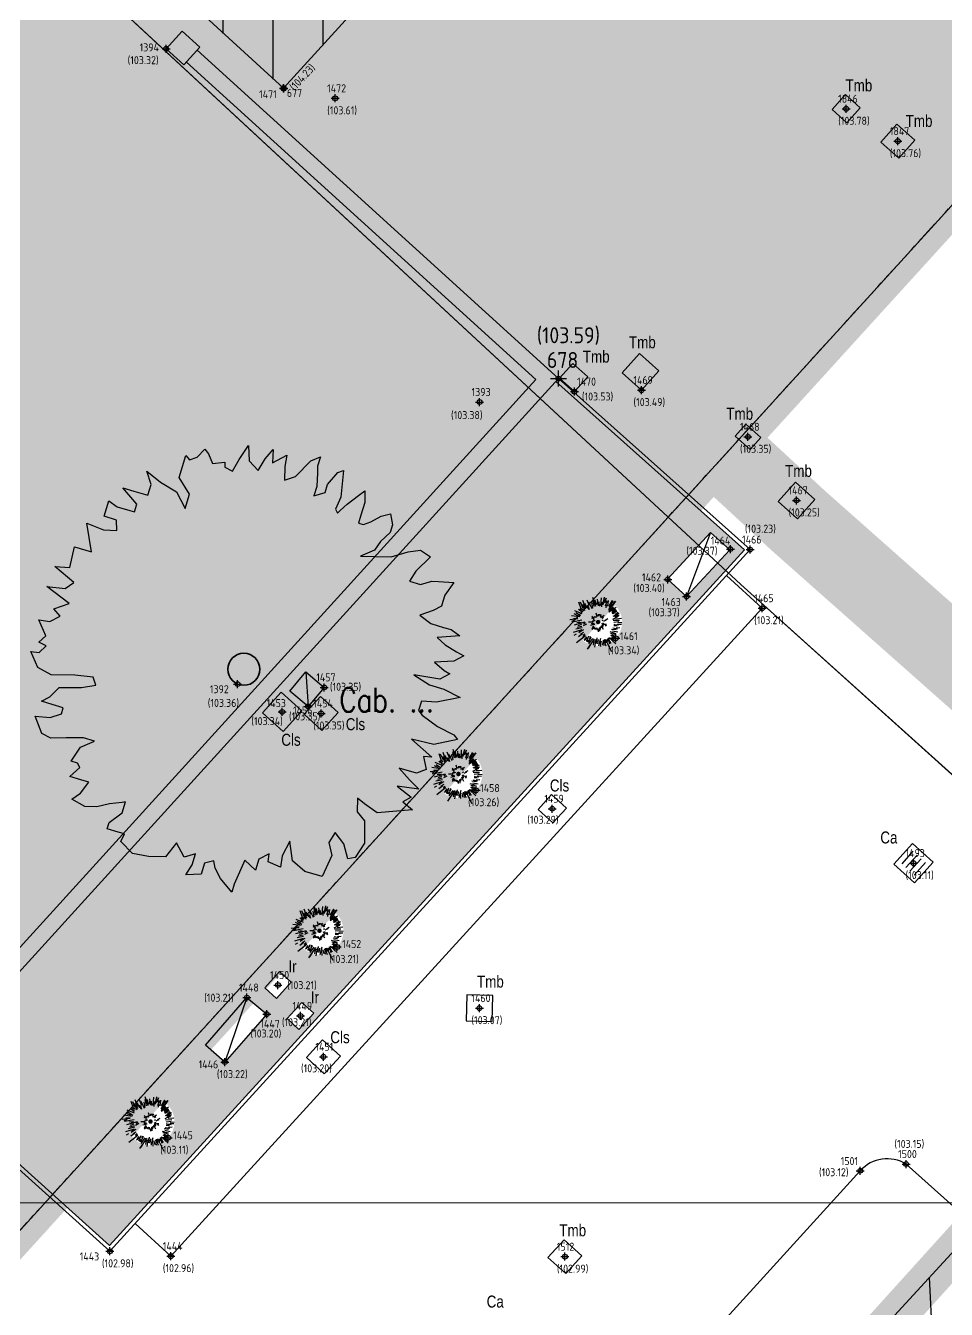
# Model space of a CAD drawing. Extents: x 9555 to 11275, y -8412 to -6382.
# Drawn here: x 10303.81 to 10326.83, y -7986.96 to -7954.87 of the extents above; entities that cross this region are included whole.
import ezdxf
from ezdxf.enums import TextEntityAlignment as Align

# ---------------------------------------------------------------- set-up
doc = ezdxf.new("R2010")
doc.units = 0
doc.header["$MEASUREMENT"] = 0
doc.header["$XCLIPFRAME"] = 2
doc.header["$PDMODE"] = 33
doc.header["$PDSIZE"] = 0.12
for name, pattern in [('DASHEDX2', [1.5, 1, -0.5]), ('PHANTOM2', [1.25, 0.625, -0.125, 0.125, -0.125, 0.125, -0.125]), ('TRATTEGGIATA', [0.75, 0.5, -0.25])]:
    doc.linetypes.add(name, pattern=pattern)
doc.layers.get('0').update_dxf_attribs({"color": 53, "lineweight": 50})
for name, color, linetype in [('01_PROG', 7, 'Continuous'), ('02_CAT', 7, 'Continuous'), ('Conf Lotti-Retino', 253, 'Continuous'), ('Conf Lotti_xLIMITE Comparto', 30, 'DASHEDX2'), ('Fgl-Cat_Txt-DivisioneAllegati', 161, 'DASHEDX2'), ('GEI-Nome_P', 6, 'Continuous'), ('GEI-Punti', 7, 'Continuous'), ('Gei-Punti_3D', 3, 'Continuous'), ('GEI-Quote_P', 3, 'Continuous'), ('GEI-Simboli', 6, 'Continuous'), ('Immagine', 181, 'Continuous'), ('Ril-Aiuola_Retino', 85, 'Continuous'), ('Ril-Albero', 104, 'Continuous'), ('Ril-Cabina', 6, 'Continuous'), ('Ril-Cabina_Idrante', 1, 'Continuous'), ('Ril-Fabbr_Retino', 8, 'Continuous'), ('Ril-Muro', 6, 'Continuous'), ('Ril-Strada', 4, 'Continuous'), ('Ril-Strada_Marciapiede', 4, 'Continuous'), ('Ril-Tomb_CADITOIA-Chiusino', 5, 'Continuous'), ('Ril-Tomb_CEMENTO-Cls', 5, 'Continuous'), ('Ril-Tomb_Irrigazione', 5, 'Continuous'), ('Ril-Tombino', 5, 'Continuous')]:
    doc.layers.add(name, color=color, linetype=linetype)
for name, color, linetype, lineweight in [('Conf Lotti', 2, 'PHANTOM2', 30), ('Fgl.957D_Estratto', 162, 'Continuous', 30), ('Fgl.957E_Estratto', 5, 'Continuous', 30), ('Fr01 Fgl. 957D', 140, 'Continuous', 30), ('Fr02 Fgl. 957E', 150, 'Continuous', 30), ('Ril-Albero_Tronco', 3, 'Continuous', 35), ('Ril-Fabbr', 9, 'Continuous', 30), ('x Area Rilievo', 1, 'Continuous', 15)]:
    doc.layers.add(name, color=color, linetype=linetype, lineweight=lineweight)
doc.layers.add('Gei-Nome_p(OFF)', color=251, linetype='Continuous', plot=False)
doc.styles.add('HELVLA', font='helvl', dxfattribs={"width": 0.8})
doc.styles.add('SimpA', font='simplex.shx', dxfattribs={"width": 0.8})
doc.styles.get("Standard").update_dxf_attribs({"font": 'isocp.shx'})
picture_1 = doc.add_image_def('image1.png', size_in_pixel=(3510, 4950))
picture_2 = doc.add_image_def('image2.png', size_in_pixel=(4950, 3510))
picture_3 = doc.add_image_def('image3.png', size_in_pixel=(3510, 4950))

# ---------------------------------------------------------------- blocks, each defined once
blk = doc.blocks.new('TCa-a')
at = {"layer": 'Ril-Tomb_CADITOIA-Chiusino'}
for p, q in [((-0.15, 0.15), (0.15, 0.15)), ((-0.15, 0.05), (0.15, 0.05)), ((-0.15, -0.05), (0.15, -0.05)), ((-0.15, -0.15), (0.15, -0.15))]:
    blk.add_line(p, q, dxfattribs=at)
blk.add_lwpolyline([(-0.25, -0.25), (0.25, -0.25), (0.25, 0.25), (-0.25, 0.25)], close=True, dxfattribs=at)
blk = doc.blocks.new('ALB_02Generico')
at = {"layer": 'Ril-Albero'}
blk.add_lwpolyline([(-0.0883, 1.5274), (-0.0349, 1.6175), (0.0367, 1.7274), (0.0406, 1.6074), (0.1111, 1.5343), (0.1641, 1.6232), (0.2264, 1.6967), (0.2214, 1.5932), (0.3317, 1.6522), (0.3174, 1.5643), (0.3136, 1.4592), (0.4002, 1.4862), (0.516, 1.6092), (0.5914, 1.6396), (0.5694, 1.5666), (0.5679, 1.5152), (0.5625, 1.4106), (0.5404, 1.3376), (0.6271, 1.3646), (0.6453, 1.4248), (0.7262, 1.5192), (0.7703, 1.5325), (0.7487, 1.3279), (0.7069, 1.2356), (0.7235, 1.204), (0.7437, 1.2245), (0.7986, 1.2736), (0.885, 1.3398), (0.9348, 1.3779), (0.9333, 1.2861), (0.9039, 1.1887), (0.8857, 1.1285), (0.9225, 1.1174), (0.9814, 1.1388), (1.0603, 1.1807), (1.1323, 1.1994), (1.1471, 1.1153), (1.1289, 1.0551), (1.0538, 0.9855), (1.0077, 0.9197), (0.9009, 0.8723), (1.137, 0.8681), (1.2675, 0.9071), (1.3635, 0.9185), (1.4409, 0.8686), (1.3287, 0.7571), (1.2792, 0.6798), (1.364, 0.6542), (1.4506, 0.6811), (1.5021, 0.6782), (1.6199, 0.6692), (1.5502, 0.5714), (1.5355, 0.5228), (1.5247, 0.4868), (1.462, 0.4527), (1.359, 0.418), (1.4441, 0.3531), (1.5417, 0.3237), (1.6009, 0.3058), (1.6672, 0.2592), (1.4918, 0.2452), (1.553, 0.1875), (1.6416, 0.1342), (1.6989, 0.1043), (1.6199, 0.0624), (1.4725, 0.0538), (1.5461, -0.0089), (1.5906, -0.0349), (1.5132, -0.0773), (1.3123, -0.0432), (1.4342, -0.1192), (1.543, -0.1521), (1.6684, -0.2165), (1.4861, -0.2537), (1.37, -0.2452), (1.348, -0.3182), (1.3758, -0.3532), (1.4955, -0.4424), (1.6209, -0.5068), (1.6491, -0.5406), (1.4665, -0.579), (1.2934, -0.5394), (1.4503, -0.679), (1.3856, -0.6734), (1.4081, -0.7725), (1.3329, -0.8017), (1.2002, -0.7616), (1.2792, -0.8524), (1.3497, -0.9255), (1.1839, -0.9021), (1.2908, -0.9874), (1.2282, -1.0216), (1.3021, -1.0831), (1.0296, -1.107), (0.932, -1.0371), (0.8785, -0.9944), (0.8747, -1.0995), (0.932, -1.1699), (0.9325, -1.3419), (0.8593, -1.4513), (0.804, -1.4612), (0.7726, -1.3455), (0.706, -1.2597), (0.6564, -1.337), (0.6805, -1.4365), (0.6035, -1.5991), (0.4707, -1.559), (0.3766, -1.4775), (0.356, -1.326), (0.2957, -1.4392), (0.2829, -1.5276), (0.1889, -1.4866), (0.1958, -1.423), (0.1169, -1.4649), (0.0913, -1.5495), (0.0084, -1.4713), (-0.074, -1.6576), (-0.0925, -1.719), (-0.1792, -1.6132), (-0.2218, -1.5346), (-0.2311, -1.4787), (-0.3028, -1.4962), (-0.3283, -1.5808), (-0.4483, -1.585), (-0.3988, -1.5077), (-0.3732, -1.4231), (-0.4596, -1.4489), (-0.5188, -1.3387), (-0.6035, -1.4459), (-0.7359, -1.4451), (-0.8594, -1.4205), (-0.95, -1.3274), (-0.9206, -1.2705), (-0.9686, -1.256), (-1.0534, -1.2304), (-1.0387, -1.1818), (-0.9377, -1.1074), (-0.9122, -1.0228), (-0.9397, -1.0271), (-1.0353, -1.0374), (-1.1348, -1.0605), (-1.2269, -1.0592), (-1.3283, -1.0021), (-1.2606, -0.9568), (-1.196, -0.8701), (-1.2568, -0.8518), (-1.3416, -0.8262), (-1.2664, -0.7565), (-1.2831, -0.725), (-1.3327, -0.71), (-1.2595, -0.6006), (-1.1527, -0.5532), (-1.2375, -0.5276), (-1.3702, -0.528), (-1.4899, -0.5311), (-1.558, -0.4966), (-1.6099, -0.3621), (-1.4941, -0.3718), (-1.4075, -0.3448), (-1.3928, -0.2962), (-1.4776, -0.2706), (-1.5607, -0.2455), (-1.4981, -0.2113), (-1.4245, -0.1412), (-1.2531, -0.1399), (-1.1412, -0.1218), (-1.1633, -0.062), (-1.3034, -0.0463), (-1.4876, -0.0438), (-1.5891, 0.0134), (-1.6445, 0.1363), (-1.5802, 0.1295), (-1.5249, 0.1798), (-1.5822, 0.2098), (-1.5288, 0.2594), (-1.5826, 0.3818), (-1.4959, 0.3683), (-1.4169, 0.4102), (-1.4665, 0.4656), (-1.3473, 0.508), (-1.5188, 0.6394), (-1.3787, 0.6237), (-1.3125, 0.6694), (-1.4584, 0.7931), (-1.3423, 0.7846), (-1.3075, 0.9461), (-1.1748, 0.906), (-1.2123, 1.1285), (-1.0834, 1.0756), (-0.9801, 1.071), (-0.982, 1.1512), (-1.078, 1.1802), (-1.0417, 1.3007), (-0.977, 1.2546), (-0.8794, 1.2252), (-0.8442, 1.2146), (-0.826, 1.2748), (-0.9329, 1.4006), (-0.8482, 1.375), (-0.7394, 1.3422), (-0.7138, 1.4268), (-0.7491, 1.5297), (-0.6422, 1.4443), (-0.5203, 1.3683), (-0.4521, 1.2416), (-0.4192, 1.3505), (-0.4986, 1.4806), (-0.4475, 1.6498), (-0.4197, 1.6148), (-0.3593, 1.6358), (-0.302, 1.6981), (-0.2726, 1.6627), (-0.2428, 1.588), (-0.1472, 1.5983), (-0.1452, 1.5585)], close=True, dxfattribs=at)
at = {"layer": 'Ril-Albero', "const_width": 0.1125, "flags": 128}
blk.add_lwpolyline([(-0.0563, 0, 1), (0.0563, 0, 1)], format="xyb", close=True, dxfattribs=at)
blk = doc.blocks.new('ALB_CIPRESSO')
at = {"layer": 'Ril-Albero'}
for p, q in [((-1.146, 0.898), (-1.311, 1.361)), ((-1.077, 0.708), (-1.252, 0.891)), ((-1.023, 0.932), (-1.211, 1.345)), ((-1.028, 0.815), (-1.208, 0.931)), ((-0.904, 0.765), (-1.047, 1.189)), ((-0.867, 0.989), (-1.038, 1.469)), ((-0.86, 0.866), (-0.969, 1.151)), ((-0.721, 0.934), (-0.913, 1.263)), ((-0.599, 1.097), (-0.758, 1.477)), ((-0.642, 0.845), (-0.733, 1.108)), ((-0.733, 1.108), (-0.721, 0.934)), ((-0.58, 0.829), (-0.654, 1.052)), ((-0.413, 0.892), (-0.645, 1.355)), ((-0.357, 0.954), (-0.438, 1.328)), ((-0.263, 1.066), (-0.372, 1.508)), ((-0.157, 1.067), (-0.357, 1.67)), ((-0.129, 1.162), (-0.205, 1.509)), ((-0.074, 1.185), (-0.047, 1.392)), ((0.017, 1.108), (-0.048, 1.555)), ((0.048, 1.376), (0.017, 1.108)), ((0.112, 1.086), (0.048, 1.376)), ((0.179, 1.12), (0.22, 1.646)), ((0.247, 1.031), (0.272, 1.361)), ((0.329, 1.177), (0.427, 1.642)), ((0.334, 1.267), (0.432, 1.687)), ((0.384, 1.3), (0.572, 1.638)), ((0.533, 1.593), (0.384, 1.3)), ((0.498, 1.1), (0.602, 1.414)), ((0.507, 1.324), (0.533, 1.593)), ((0.602, 1.414), (0.507, 1.324)), ((0.555, 0.977), (0.576, 1.162)), ((0.649, 1.073), (0.697, 1.454)), ((0.719, 0.699), (1.165, 0.965)), ((0.724, 0.76), (1.041, 0.998)), ((0.735, 0.839), (0.901, 1.058)), ((0.902, 0.98), (0.735, 0.839)), ((0.75, 1.079), (0.965, 1.456)), ((1.021, 1.411), (0.75, 1.079)), ((0.755, 1.057), (0.895, 1.164)), ((0.823, 1.069), (0.755, 1.057)), ((0.757, 0.9), (0.912, 1.12)), ((0.901, 1.058), (0.757, 0.9)), ((0.965, 1.456), (0.76, 1.147)), ((0.773, 0.895), (1.184, 1.429)), ((0.912, 1.12), (0.773, 0.895)), ((0.783, 1.08), (1.021, 1.411)), ((0.895, 1.164), (0.783, 1.08)), ((0.784, 0.923), (0.906, 1.153)), ((0.901, 1.03), (0.784, 0.923)), ((1.041, 0.998), (0.813, 0.845)), ((0.813, 0.845), (0.902, 0.98)), ((0.906, 1.153), (0.823, 1.069)), ((1.184, 1.429), (0.901, 1.03)), ((0.931, 0.723), (1.22, 1.01)), ((1.154, 0.886), (0.931, 0.723)), ((0.96, 0.633), (1.154, 0.886)), ((-1.387, 0.208), (-1.929, 0.148)), ((-1.621, 0.116), (-1.811, 0.048)), ((-1.237, 0.349), (-1.803, 0.434)), ((-1.101, 0.12), (-1.771, -0.002)), ((-1.387, 0.258), (-1.667, 0.228)), ((-1.344, 0.409), (-1.63, 0.558)), ((-1.627, 0.189), (-1.621, 0.116)), ((-1.093, 0.568), (-1.576, 0.771)), ((-1.209, 0.416), (-1.519, 0.626)), ((-1.105, 0.669), (-1.336, 0.868)), ((-0.664, 0.006), (-0.367, 0.014)), ((-0.453, 0.298), (-0.279, 0.221)), ((-0.426, 0.405), (-0.291, 0.283)), ((-0.418, 0.092), (-0.289, 0.053)), ((-0.346, 0.171), (-0.205, 0.093)), ((-0.269, 0.395), (-0.224, 0.3)), ((-0.191, 0.407), (-0.145, 0.306)), ((-0.165, 0.619), (-0.096, 0.379)), ((-0.096, 0.379), (-0.052, 0.486)), ((0.022, 0.397), (0.032, 0.526)), ((0.094, 0.437), (0.116, 0.526)), ((0.145, 0.387), (0.217, 0.516)), ((0.168, 0.331), (0.413, 0.439)), ((0.413, 0.439), (0.224, 0.315)), ((0.224, 0.315), (0.329, 0.41)), ((0.274, 0.27), (0.352, 0.332)), ((0.276, 0.102), (0.337, 0.148)), ((0.394, 0.053), (0.578, 0.144)), ((0.482, 0.137), (0.655, 0.239)), ((0.96, 0.566), (1.222, 0.831)), ((1.222, 0.831), (0.96, 0.633)), ((0.991, 0.197), (1.393, 0.39)), ((1.012, 0.41), (1.391, 0.597)), ((1.014, 0.125), (1.445, 0.128)), ((1.028, 0.578), (1.272, 0.764)), ((1.071, -0.015), (1.412, 0.027)), ((1.085, 0.399), (1.419, 0.62)), ((1.145, 0.523), (1.329, 0.681)), ((1.158, 0.305), (1.426, 0.48)), ((1.158, 0.372), (1.364, 0.474)), ((1.209, 0.227), (1.584, 0.263)), ((-1.119, -0.523), (-1.693, -0.707)), ((-1.486, -0.834), (-1.658, -0.925)), ((-0.904, -0.013), (-1.636, -0.219)), ((-1.092, -0.389), (-1.527, -0.493)), ((-1.257, -0.015), (-1.447, -0.05)), ((-1.12, -0.294), (-1.427, -0.375)), ((-1.143, -0.177), (-1.383, -0.262)), ((-1.161, -0.02), (-1.34, -0.083)), ((-1.339, -0.978), (-1.055, -0.786)), ((-1.079, -0.579), (-1.324, -0.737)), ((-0.99, -0.534), (-1.274, -0.648)), ((-1.274, -0.648), (-1.079, -0.579)), ((-0.988, -0.713), (-1.2, -0.826)), ((-1.2, -0.826), (-1.177, -0.887)), ((-0.915, -0.83), (-1.021, -0.909)), ((-0.791, -0.14), (-1.014, -0.26)), ((-0.853, -0.057), (-0.987, -0.142)), ((-0.511, -0.222), (-0.232, -0.153)), ((-0.461, -0.093), (-0.305, -0.059)), ((-0.425, -0.429), (-0.281, -0.293)), ((-0.416, -0.155), (-0.243, -0.103)), ((-0.397, -0.512), (-0.264, -0.349)), ((-0.382, -0.311), (-0.303, -0.282)), ((-0.376, -0.311), (-0.292, -0.277)), ((-0.268, -0.484), (-0.196, -0.371)), ((-0.264, -0.349), (-0.264, -0.349)), ((-0.173, -0.516), (-0.101, -0.393)), ((-0.101, -0.393), (-0.072, -0.549)), ((-0.011, -0.465), (-0.01, -0.655)), ((0.072, -0.386), (0.091, -0.621)), ((0.106, -0.352), (0.146, -0.497)), ((0.144, -0.313), (0.196, -0.413)), ((0.2, -0.228), (0.342, -0.485)), ((0.217, -0.223), (0.329, -0.317)), ((0.26, -0.105), (0.355, -0.048)), ((0.283, -0.133), (0.574, -0.158)), ((0.283, -0.161), (0.368, -0.266)), ((0.333, -0.104), (0.4, -0.087)), ((0.574, -0.158), (0.451, -0.165)), ((0.451, -0.165), (0.536, -0.276)), ((0.785, -0.644), (1.205, -0.769)), ((0.847, -0.755), (1.127, -0.815)), ((0.898, -0.85), (1.207, -0.971)), ((0.918, -0.475), (1.231, -0.517)), ((0.975, -0.592), (1.333, -0.668)), ((1.001, -0.402), (1.304, -0.455)), ((1.067, -0.244), (1.285, -0.265)), ((1.089, -0.166), (1.397, -0.197)), ((1.285, -0.265), (1.089, -0.166)), ((1.214, -0.389), (1.465, -0.37)), ((1.304, -0.455), (1.214, -0.389)), ((1.397, -0.197), (1.307, -0.136)), ((1.307, -0.136), (1.576, -0.14)), ((1.328, -0.013), (1.614, -0.039)), ((-0.869, -0.941), (-1.47, -1.421)), ((-1.177, -0.887), (-1.339, -0.978)), ((-0.886, -0.897), (-1.037, -0.998)), ((-0.762, -1.119), (-0.956, -1.261)), ((-0.796, -1.008), (-0.907, -1.171)), ((-0.907, -1.171), (-0.762, -1.119)), ((-0.688, -1.192), (-0.822, -1.31)), ((-0.275, -1.149), (-0.751, -1.841)), ((-0.662, -0.968), (-0.739, -1.181)), ((-0.739, -1.181), (-0.671, -1.242)), ((-0.732, -1.349), (-0.688, -1.192)), ((-0.671, -1.242), (-0.732, -1.349)), ((-0.275, -1.133), (-0.69, -1.774)), ((-0.505, -1.028), (-0.67, -1.404)), ((-0.381, -1.117), (-0.647, -1.488)), ((-0.539, -0.983), (-0.599, -1.135)), ((-0.599, -1.135), (-0.505, -1.028)), ((-0.268, -1.256), (-0.35, -1.57)), ((-0.296, -1.289), (-0.35, -1.536)), ((-0.163, -1.154), (-0.259, -1.698)), ((-0.085, -1.07), (-0.144, -1.456)), ((-0.006, -1.181), (-0.043, -1.478)), ((0.156, -1.118), (0.025, -1.628)), ((0.129, -1.281), (0.149, -1.672)), ((0.224, -1.308), (0.288, -1.576)), ((0.33, -1.235), (0.389, -1.603)), ((0.392, -1.228), (0.512, -1.608)), ((0.414, -1.172), (0.499, -1.418)), ((0.486, -1.161), (0.907, -2.008)), ((0.565, -1.188), (0.661, -1.327)), ((0.648, -1.126), (0.774, -1.472)), ((0.659, -1.081), (0.858, -1.432)), ((0.732, -1.047), (1.194, -1.48)), ((0.816, -1.063), (1.192, -1.307)), ((0.831, -0.901), (1.151, -1.061)), ((0.899, -1.023), (1.09, -1.1))]:
    blk.add_line(p, q, dxfattribs=at)
at = {"layer": 'Ril-Albero', "const_width": 0.15, "flags": 128}
blk.add_lwpolyline([(-0.075, 0, 1), (0.075, 0, 1)], format="xyb", close=True, dxfattribs=at)
blk = doc.blocks.new('20043-1_Prog-Confini')
at = {"layer": 'Conf Lotti-Retino'}
blk.add_hatch(color=41, dxfattribs=at).paths.add_polyline_path([(10278.897, -8012.22), (10188.639, -7930.138), (10307.726, -7799.19), (10366.912, -7853.014), (10339.327, -7883.347), (10306.204, -7919.768), (10337.209, -7948.101)])
at = {"layer": 'Conf Lotti'}
blk.add_line((10220.161, -8076.806), (10397.984, -7881.272), dxfattribs=at)
at = {"layer": 'Conf Lotti_xLIMITE Comparto', "const_width": 1}
blk.add_lwpolyline([(10220.161, -8076.806), (10388.565, -7891.63), (10442.571, -7940.744), (10443.955, -7939.223), (10542.721, -8029.042), (10562.905, -8006.848), (10508.899, -7957.733), (10535.138, -7928.88), (10501.476, -7898.267), (10547.189, -7848.002), (10411.97, -7725.031), (10340.578, -7745.23), (10225.512, -7871.756), (10219.572, -7866.354), (10165.524, -7925.785), (10195.694, -7953.18), (10145.19, -8008.626)], close=True, dxfattribs=at)
blk = doc.blocks.new('-Fgl. 957D Estratto Foglio Intero_PostFR1')
at = {"layer": 'Immagine'}
image = blk.add_image(picture_1, insert=(10047.107, -8052.467), size_in_units=(594.323, 838.148), rotation=0.001621, dxfattribs=at)
image.set_boundary_path([(307.502, 335.181), (3170.12, 4586.921)])
image.dxf.flags = 15
blk = doc.blocks.new('-Fgl. 957E Estratto Foglio Intero_PostFR2')
at = {"layer": 'Immagine'}
image = blk.add_image(picture_2, insert=(9917.284, -8422.509), size_in_units=(838.183, 594.348), rotation=0.00109, dxfattribs=at)
image.set_boundary_path([(308.756, 193.629), (4680.161, 3410.458)])
image.dxf.flags = 15
blk = doc.blocks.new('-Fgl. 958 Estratto Foglio Intero_PostFR3')
at = {"layer": 'Immagine'}
image = blk.add_image(picture_3, insert=(9716.786, -8308.175), size_in_units=(1485.814, 2095.379), rotation=-0.001044, dxfattribs=at)
image.set_boundary_path([(486.986, 415.0435), (2987.88, 4584.8433)])
image.dxf.flags = 15
blk = doc.blocks.new('- Fogli_Unione (Estratti_20043_SpostatoComeAll.957E_SuRIL_PostFR1-FR2-FR3 (2021-02-08)')
for name in ['-Fgl. 958 Estratto Foglio Intero_PostFR3', '-Fgl. 957D Estratto Foglio Intero_PostFR1', '-Fgl. 957E Estratto Foglio Intero_PostFR2']:
    blk.add_blockref(name, (0, 0))
blk = doc.blocks.new('2493-1_PostFRAZ')
at = {"layer": 'Fgl-Cat_Txt-DivisioneAllegati', "const_width": 2}
blk.add_lwpolyline([(10702.686, -8099.801), (10705.703, -8097.601), (10664.995, -8032.71), (10624.259, -7971.584), (10623.508, -7972.543), (10605.077, -7944.282), (10562.182, -7879.895), (10525.19, -7921.143), (10505.715, -7903.79), (10497.194, -7913.056), (10472.275, -7892.921), (10440.452, -7863.619), (10396.214, -7912.031), (10395.176, -7911.098), (10388.238, -7918.529), (10387.581, -7917.808), (10339.974, -7969.724), (10333.592, -7976.514), (10323.136, -7967.248), (10242.662, -7892.829), (10231.648, -7862.037)], dxfattribs=at)
at = {"layer": 'Fgl.957D_Estratto'}
blk.add_lwpolyline([(10246.977, -7899.376), (10263.113, -7914.548), (10321.693, -7968.84), (10333.582, -7979.537), (10341.571, -7971.121), (10387.518, -7920.834), (10388.261, -7921.57), (10395.947, -7913.339), (10396.94, -7914.254), (10406.326, -7903.43), (10440.256, -7866.1), (10476.367, -7899.375), (10497.156, -7915.257), (10506.086, -7905.521), (10525.673, -7923.37), (10562.243, -7882.954)], dxfattribs=at)
at = {"layer": 'Fgl.957E_Estratto'}
blk.add_lwpolyline([(10701.597, -8098.12), (10703.243, -8096.898), (10670.76, -8043.613), (10623.97, -7975.197), (10619.426, -7968.79), (10603.554, -7945.285), (10562.243, -7882.954), (10525.673, -7923.37), (10506.086, -7905.521), (10497.156, -7915.257), (10476.367, -7899.375), (10440.256, -7866.1), (10406.326, -7903.43), (10396.94, -7914.254), (10395.947, -7913.339), (10388.261, -7921.57), (10387.518, -7920.834), (10341.571, -7971.121), (10333.582, -7979.537), (10321.693, -7968.84), (10263.113, -7914.548), (10246.977, -7899.376)], dxfattribs=at)
at = {"layer": 'Fr01 Fgl. 957D'}
blk.add_line((10319.878, -7967.157), (10397.984, -7881.272), dxfattribs=at)
at = {"layer": 'Fr02 Fgl. 957E'}
blk.add_line((10278.897, -8012.22), (10319.878, -7967.157), dxfattribs=at)
at = {"layer": '02_CAT'}
blk.add_blockref('- Fogli_Unione (Estratti_20043_SpostatoComeAll.957E_SuRIL_PostFR1-FR2-FR3 (2021-02-08)', (2.401, 6.764), dxfattribs=at)

msp = doc.modelspace()

# ---------------------------------------------------------------- hatches: boundary and pattern name
at = {"layer": 'Ril-Aiuola_Retino'}
h = msp.add_hatch(dxfattribs=at)
h.set_pattern_fill('TEXTURE', color=256, scale=2, angle=90, style=0)
h.set_pattern_definition([(90, (-0.96, 1.44), (-1.52, 0.88), [0.08, -1.34, 0.06, -0.58, 0.12, -1.42]), (100, (-1.78, 1.06), (-1.90229523, 0.5378409), [0.14, -0.34, 0.18, -1.06, 0.1, -1.32]), (110, (-1.14, 0.86), (-1.47317502, 0.88980636), [0.16, -1.1, 0.14, -0.82, 0.1, -0.64]), (120, (-1.02, 1.44), (-1.69367912, -0.14646171), [0.1, -0.66, 0.08, -0.98, 0.06, -1.3]), (130, (-1.46, 0.88), (-1.442469036, 0.22557278), [0.08, -0.88, 0.06, -0.56, 0.16, -1.02]), (140, (-0.74, 1.18), (-1.57155663, -0.53498576), [0.04, -0.74, 0.1, -1.22, 0.12, -0.62]), (150, (-0.88, 1.24), (-1.49138439, -0.66315353), [0.1, -0.82, 0.04, -0.96, 0.08, -0.74]), (160, (-0.64, 1.02), (-1.43724565, -0.73261513), [0.06, -0.38, 0.12, -0.64, 0.08, -0.88]), (170, (-1.82, 1.12), (-1.09812967, -1.39043563), [0.14, -0.88, 0.06, -1.04, 0.12, -0.98]), (180, (-0.96, 1.24), (-0.74, -1.76), [0.12, -0.62, 0.08, -1.22, 0.04, -1.24]), (190, (-1.58, 0.92), (-0.96763527, -1.65314306), [0.14, -0.78, 0.12, -0.64, 0.14, -1.46]), (200, (-0.44, 0.78), (-0.54460759, -1.60293561), [0.16, -0.52, 0.08, -1.06, 0.12, -1.16]), (210, (-0.68, 0.24), (-0.18994845, -1.91099963), [0.1, -1.34, 0.12, -0.62, 0.14, -0.82]), (220, (-0.24, 0.68), (-0.47510721, -1.86071845), [0.06, -0.44, 0.08, -0.86, 0.16, -1.12]), (230, (-1.84, 0.08), (0.22803792, -1.47064568), [0.12, -0.72, 0.14, -0.62, 0.08, -0.84]), (240, (-0.12, 1.74), (0.80511506, -1.36549981), [0.08, -0.56, 0.16, -1.24, 0.14, -1.14]), (250, (-1.24, 0.42), (1.08285793, -1.58600716), [0.12, -0.84, 0.1, -0.76, 0.08, -1.22]), (260, (-0.76, 0.54), (1.12748777, -1.43762698), [0.18, -0.66, 0.12, -0.9, 0.16, -0.88])])
edge = h.paths.add_edge_path()
edge.add_line((10259.412, -8036.155), (10258.58, -8032.197))
edge.add_line((10258.58, -8032.197), (10239.684, -8052.804))
edge.add_arc((10242.749, -8046.806), 6.736, 242.9394, 268.5251)
edge.add_arc((10242.603, -8051.457), 2.083, 269.245, 315.7879)
edge.add_line((10244.096, -8052.909), (10259.412, -8036.155))
h.paths.add_polyline_path([(10251.447, -8041.591), (10251.109, -8041.959), (10250.74, -8041.621), (10251.078, -8041.253)], flags=16)
h.paths.add_polyline_path([(10245.366, -8049.14), (10245.661, -8049.41), (10245.39, -8049.705), (10245.095, -8049.435)], flags=16)
h.paths.add_polyline_path([(10244.65, -8049.772), (10245.092, -8050.178), (10244.687, -8050.62), (10244.244, -8050.215)], flags=16)
h.paths.add_polyline_path([(10269.441, -8025.245), (10266.977, -8022.999), (10262.341, -8028.09), (10266.226, -8028.752)])
edge = h.paths.add_edge_path()
edge.add_line((10271.388, -8020.3), (10261.139, -8010.739))
edge.add_line((10261.139, -8010.739), (10259.425, -8012.59))
edge.add_line((10259.425, -8012.59), (10271.136, -8023.438))
edge.add_arc((10269.751, -8021.748), 2.186, 309.3456, 401.473)
edge = h.paths.add_edge_path(flags=16)
edge.add_arc((10267.614, -8017.747), 0.0997, 0, 360)
edge = h.paths.add_edge_path(flags=17)
edge.add_arc((10255.088, -8012.547), 5.501, 56.9025, 77.9168)
edge.add_arc((10254.218, -8016.742), 9.785, 78.0771, 113.6808)
edge.add_line((10250.288, -8007.78), (10254.967, -8012.046))
edge.add_line((10254.967, -8012.046), (10256.742, -8010.105))
edge.add_line((10256.742, -8010.105), (10258.471, -8011.706))
edge.add_line((10258.471, -8011.706), (10260.199, -8009.84))
edge.add_line((10260.199, -8009.84), (10258.092, -8007.938))
h.paths.add_polyline_path([(10256.146, -8008.484), (10255.843, -8008.817), (10255.51, -8008.513), (10255.813, -8008.181)], flags=16)
edge = h.paths.add_edge_path()
edge.add_line((10298.967, -7983.808), (10298.738, -7984.06))
edge.add_line((10298.738, -7984.06), (10298.664, -7983.992))
edge.add_line((10298.664, -7983.992), (10292.912, -7990.377))
edge.add_line((10292.912, -7990.377), (10292.765, -7990.243))
edge.add_arc((10292.597, -7990.428), 0.25, 0, 47.8061, ccw=False)
edge.add_arc((10292.597, -7990.428), 0.25, 329.4094, 360, ccw=False)
edge.add_line((10292.812, -7990.556), (10297.291, -7994.822))
edge.add_line((10297.291, -7994.822), (10303.543, -7987.959))
edge.add_line((10303.543, -7987.959), (10298.967, -7983.808))
h.paths.add_polyline_path([(10299.539, -7989.409), (10300.856, -7990.634), (10299.543, -7992.025), (10298.237, -7990.809)], flags=16)
h.paths.add_polyline_path([(10321.783, -7967.974), (10317.067, -7963.766), (10301.474, -7980.912), (10301.547, -7980.979), (10301.318, -7981.23), (10305.91, -7985.369)])
edge = h.paths.add_edge_path()
edge.add_line((10265.277, -8002.447), (10265.209, -8002.52))
edge.add_line((10265.209, -8002.52), (10264.769, -8002.112))
edge.add_line((10264.769, -8002.112), (10261.848, -7999.404))
edge.add_line((10261.848, -7999.404), (10261.408, -7998.997))
edge.add_line((10261.408, -7998.997), (10261.476, -7998.923))
edge.add_line((10261.476, -7998.923), (10203.356, -7945.796))
edge.add_line((10203.356, -7945.796), (10203.086, -7946.743))
edge.add_line((10203.086, -7946.743), (10229.533, -7971.164))
edge.add_line((10229.533, -7971.164), (10245.964, -7986.219))
edge.add_line((10245.964, -7986.219), (10278.103, -8015.665))
edge.add_line((10278.103, -8015.665), (10286.373, -8006.762))
edge.add_line((10286.373, -8006.762), (10294.32, -7998.079))
edge.add_line((10294.32, -7998.079), (10289.941, -7993.688))
edge.add_arc((10289.793, -7993.486), 0.25, 227.8061, 306.1824, ccw=False)
edge.add_line((10289.625, -7993.671), (10289.772, -7993.804))
edge.add_line((10289.772, -7993.804), (10274.261, -8010.621))
edge.add_line((10274.261, -8010.621), (10273.965, -8010.352))
edge.add_line((10273.965, -8010.352), (10265.277, -8002.447))
edge = h.paths.add_edge_path(flags=16)
edge.add_arc((10242.302, -7981.911), 0.275, 0, 360)
edge = h.paths.add_edge_path(flags=17)
edge.add_line((10245.063, -7987.204), (10228.629, -7972.147))
edge.add_line((10228.629, -7972.147), (10203.796, -7949.214))
edge.add_arc((10217.172, -7941.37), 15.506, 210.3867, 217.4529)
edge.add_arc((10284.775, -7889.585), 100.664, 217.45291, 226.92031)
edge.add_line((10216.02, -7963.11), (10256.194, -7999.736))
edge.add_arc((10258.521, -7997.012), 3.583, 229.4939, 286.5396)
edge.add_line((10259.541, -8000.447), (10245.063, -7987.204))
edge = h.paths.add_edge_path(flags=16)
edge.add_arc((10253.58, -7995.958), 0.0997, 0, 360)
edge = h.paths.add_edge_path(flags=16)
edge.add_arc((10239.705, -7983.99), 0.35, 0, 360)
edge = h.paths.add_edge_path(flags=16)
edge.add_arc((10235.478, -7979.727), 0.15, 0, 360)
edge = h.paths.add_edge_path(flags=16)
edge.add_arc((10226.397, -7971.227), 0.225, 0, 360)
edge = h.paths.add_edge_path()
edge.add_arc((10267.197, -8005.311), 3.293, 165.3934, 214.5854)
edge.add_line((10264.485, -8007.18), (10274.383, -8016.541))
edge.add_arc((10275.946, -8013.899), 3.069, 239.3866, 294.7973)
edge.add_line((10277.233, -8016.685), (10264.01, -8004.48))
edge = h.paths.add_edge_path(flags=16)
edge.add_arc((10283.226, -8008.306), 0.6, 0, 360)
edge = h.paths.add_edge_path(flags=16)
edge.add_arc((10287.244, -8003.766), 0.6, 0, 360)
edge = h.paths.add_edge_path(flags=16)
edge.add_arc((10291.381, -7999.305), 0.6, 0, 360)
edge = h.paths.add_edge_path(flags=16)
edge.add_arc((10279.209, -8012.596), 0.6, 0, 360)
edge = h.paths.add_edge_path(flags=16)
edge.add_arc((10297.523, -7992.39), 0.6, 0, 360)
edge = h.paths.add_edge_path(flags=16)
edge.add_arc((10301.119, -7988.404), 0.6, 0, 360)
edge = h.paths.add_edge_path(flags=16)
edge.add_arc((10306.932, -7982.266), 0.6, 0, 360)
edge = h.paths.add_edge_path(flags=16)
edge.add_arc((10311.158, -7977.496), 0.6, 0, 360)
edge = h.paths.add_edge_path(flags=16)
edge.add_arc((10314.631, -7973.577), 0.6, 0, 360)
edge = h.paths.add_edge_path(flags=16)
edge.add_arc((10318.126, -7969.779), 0.6, 0, 360)
edge = h.paths.add_edge_path(flags=16)
edge.add_arc((10271.227, -8021.324), 0.6, 0, 360)
edge = h.paths.add_edge_path(flags=16)
edge.add_arc((10269.36, -8020.259), 0.6, 0, 360)
edge = h.paths.add_edge_path(flags=16)
edge.add_arc((10266.486, -8018.28), 0.6, 0, 360)
edge = h.paths.add_edge_path(flags=16)
edge.add_arc((10264.35, -8016.074), 0.6, 0, 360)
edge = h.paths.add_edge_path(flags=16)
edge.add_arc((10261.819, -8013.684), 0.6, 0, 360)
edge = h.paths.add_edge_path(flags=16)
edge.add_arc((10267.109, -8026.531), 0.6, 0, 360)
edge = h.paths.add_edge_path(flags=16)
edge.add_arc((10257.404, -8037.193), 0.6, 0, 360)
edge = h.paths.add_edge_path(flags=16)
edge.add_arc((10254.365, -8039.794), 0.6, 0, 360)
edge = h.paths.add_edge_path(flags=16)
edge.add_arc((10251.861, -8043.163), 0.6, 0, 360)
edge = h.paths.add_edge_path(flags=16)
edge.add_arc((10249.294, -8046.035), 0.6, 0, 360)
edge = h.paths.add_edge_path(flags=16)
edge.add_arc((10246.43, -8048.732), 0.6, 0, 360)
edge = h.paths.add_edge_path(flags=16)
edge.add_arc((10243.91, -8051.959), 0.6, 0, 360)
edge = h.paths.add_edge_path(flags=16)
edge.add_arc((10215.129, -7960.564), 0.0997, 0, 360)
edge = h.paths.add_edge_path(flags=16)
edge.add_arc((10232.68, -7976.833), 0.0997, 0, 360)
h.paths.add_polyline_path([(10309.344, -7979.167), (10309.838, -7979.582), (10308.79, -7980.78), (10308.305, -7980.356)], flags=16)
h.paths.add_polyline_path([(10310.819, -7971.025), (10311.278, -7971.412), (10310.874, -7971.89), (10310.415, -7971.503)], flags=16)
h.paths.add_polyline_path([(10320.934, -7967.544), (10321.416, -7967.972), (10320.336, -7969.142), (10319.863, -7968.704)], flags=16)
h.paths.add_polyline_path([(10253.409, -7996.504), (10253.173, -7996.762), (10252.914, -7996.527), (10253.15, -7996.268)], flags=16)
h.paths.add_polyline_path([(10274.479, -8011.144), (10274.183, -8010.874), (10273.813, -8011.281), (10274.109, -8011.55)], flags=16)
h.paths.add_polyline_path([(10274.51, -8010.548), (10275.024, -8011.023), (10275.499, -8010.508), (10274.984, -8010.034)], flags=16)
h.paths.add_polyline_path([(10310.453, -7978.784), (10310.157, -7978.515), (10309.787, -7978.922), (10310.083, -7979.191)], flags=16)
h.paths.add_polyline_path([(10311.015, -7979.556), (10310.719, -7979.287), (10310.349, -7979.694), (10310.645, -7979.963)], flags=16)
h.paths.add_polyline_path([(10310.776, -7972.084), (10311.22, -7972.488), (10311.624, -7972.044), (10311.18, -7971.64)], flags=16)
h.paths.add_polyline_path([(10309.729, -7972.048), (10310.247, -7972.519), (10310.718, -7972.002), (10310.2, -7971.531)], flags=16)
at = {"layer": 'Ril-Fabbr_Retino'}
h = msp.add_hatch(dxfattribs=at)
h.set_pattern_fill('ANSI31', color=256, scale=10, angle=45, style=2)
h.paths.add_polyline_path([(10324.086, -7941.258), (10294.145, -7913.86), (10276.278, -7897.618), (10262.437, -7912.754), (10280.287, -7929.028), (10310.262, -7956.444)])
h = msp.add_hatch(dxfattribs=at)
h.set_pattern_fill('ANSI31', color=256, scale=10, angle=47.7, style=2)
edge = h.paths.add_edge_path()
edge.add_line((10305.386, -8054.479), (10290.308, -8040.666))
edge.add_line((10290.308, -8040.666), (10263.029, -8070.6))
edge.add_line((10263.029, -8070.6), (10259.523, -8067.448))
edge.add_line((10259.523, -8067.448), (10252.452, -8075.052))
edge.add_line((10252.452, -8075.052), (10248.671, -8071.632))
edge.add_line((10248.671, -8071.632), (10237.968, -8083.327))
edge.add_line((10237.968, -8083.327), (10271.854, -8114.233))
edge.add_line((10271.854, -8114.233), (10368.885, -8009.057))
edge.add_line((10368.885, -8009.057), (10334.494, -7977.361))
edge.add_line((10334.494, -7977.361), (10323.743, -7989.061))
edge.add_line((10323.743, -7989.061), (10327.592, -7992.561))
edge.add_line((10327.592, -7992.561), (10320.648, -8000.292))
edge.add_line((10320.648, -8000.292), (10324.144, -8003.516))
edge.add_line((10324.144, -8003.516), (10296.805, -8033.49))
edge.add_line((10296.805, -8033.49), (10312.054, -8047.115))
edge.add_line((10305.364, -8054.458), (10310.811, -8048.501))
edge.add_line((10310.811, -8048.501), (10312.054, -8047.115))

# ---------------------------------------------------------------- linework, layer by layer
at = {"layer": 'Gei-Nome_p(OFF)'}
for p in [(10310.262, -7956.444), (10311.549, -7956.686), (10315.161, -7964.278)]:
    msp.add_point(p, dxfattribs=at)
at = {"layer": 'GEI-Punti'}
for p in [(10307.322, -7955.448), (10310.259, -7956.428), (10324.327, -7956.948), (10325.619, -7957.757), (10317.135, -7963.692), (10317.532, -7964.019), (10319.208, -7963.981), (10321.872, -7965.148), (10323.086, -7966.738), (10321.432, -7967.955), (10321.925, -7967.967), (10319.865, -7968.713), (10320.336, -7969.142), (10322.226, -7969.433), (10318.568, -7970.185), (10309.111, -7971.329), (10311.278, -7971.412), (10310.224, -7972.025), (10310.874, -7971.89), (10311.2, -7972.064), (10315.073, -7973.983), (10316.979, -7974.446), (10326.012, -7975.806), (10311.6, -7977.902), (10310.12, -7978.853), (10309.344, -7979.167), (10315.156, -7979.432), (10309.838, -7979.582), (10310.682, -7979.625), (10311.256, -7980.648), (10308.79, -7980.78), (10307.374, -7982.672), (10324.681, -7983.495), (10325.826, -7983.329), (10305.917, -7985.51), (10307.44, -7985.631), (10317.294, -7985.644)]:
    msp.add_point(p, dxfattribs=at)
at = {"layer": 'Gei-Punti_3D'}
for p in [(10307.322, -7955.448, 103.317), (10311.549, -7956.686, 103.614), (10324.327, -7956.948, 103.778), (10325.619, -7957.757, 103.757), (10317.135, -7963.692, 103.59), (10317.532, -7964.019, 103.53), (10319.208, -7963.981, 103.485), (10315.161, -7964.278, 103.376), (10321.872, -7965.148, 103.348), (10323.086, -7966.738, 103.246), (10321.432, -7967.955, 103.365), (10321.925, -7967.967, 103.231), (10319.865, -7968.713, 103.404), (10320.336, -7969.142, 103.368), (10322.226, -7969.433, 103.21), (10318.568, -7970.185, 103.339), (10309.111, -7971.329, 103.361), (10311.278, -7971.412, 103.347), (10310.224, -7972.025, 103.344), (10310.874, -7971.89, 103.345), (10311.2, -7972.064, 103.345), (10315.073, -7973.983, 103.258), (10316.979, -7974.446, 103.29), (10326.012, -7975.806, 103.107), (10311.6, -7977.902, 103.209), (10310.12, -7978.853, 103.211), (10309.344, -7979.167, 103.21), (10315.156, -7979.432, 103.071), (10309.838, -7979.582, 103.197), (10310.682, -7979.625, 103.206), (10311.256, -7980.648, 103.198), (10308.79, -7980.78, 103.219), (10307.374, -7982.672, 103.112), (10324.681, -7983.495, 103.12), (10325.826, -7983.329, 103.153), (10305.917, -7985.51, 102.982), (10307.44, -7985.631, 102.964), (10317.294, -7985.644, 102.995)]:
    msp.add_point(p, dxfattribs=at)
at = {"layer": 'GEI-Simboli'}
for p, q in [((10307.221, -7955.448), (10307.422, -7955.448)), ((10307.322, -7955.548), (10307.322, -7955.348)), ((10310.159, -7956.428), (10310.359, -7956.428)), ((10310.162, -7956.444), (10310.362, -7956.444)), ((10310.259, -7956.528), (10310.259, -7956.328)), ((10310.262, -7956.544), (10310.262, -7956.344)), ((10311.549, -7956.786), (10311.549, -7956.586)), ((10311.449, -7956.686), (10311.648, -7956.686)), ((10324.327, -7957.047), (10324.327, -7956.847)), ((10324.227, -7956.948), (10324.427, -7956.948)), ((10325.519, -7957.757), (10325.719, -7957.757)), ((10325.619, -7957.857), (10325.619, -7957.657)), ((10317.135, -7963.892), (10317.135, -7963.492)), ((10316.934, -7963.692), (10317.335, -7963.692)), ((10317.532, -7964.119), (10317.532, -7963.919)), ((10319.108, -7963.981), (10319.308, -7963.981)), ((10319.208, -7964.081), (10319.208, -7963.881)), ((10315.061, -7964.278), (10315.261, -7964.278)), ((10315.161, -7964.378), (10315.161, -7964.178)), ((10317.432, -7964.019), (10317.632, -7964.019)), ((10321.772, -7965.148), (10321.972, -7965.148)), ((10321.872, -7965.248), (10321.872, -7965.048)), ((10322.987, -7966.738), (10323.186, -7966.738)), ((10323.086, -7966.837), (10323.086, -7966.637)), ((10321.432, -7968.055), (10321.432, -7967.855)), ((10321.332, -7967.955), (10321.532, -7967.955)), ((10321.825, -7967.967), (10322.025, -7967.967)), ((10321.925, -7968.067), (10321.925, -7967.867)), ((10319.765, -7968.713), (10319.965, -7968.713)), ((10319.865, -7968.813), (10319.865, -7968.613)), ((10320.336, -7969.242), (10320.336, -7969.042)), ((10320.236, -7969.142), (10320.436, -7969.142)), ((10322.126, -7969.433), (10322.326, -7969.433)), ((10322.226, -7969.533), (10322.226, -7969.333)), ((10318.568, -7970.285), (10318.568, -7970.085)), ((10318.468, -7970.185), (10318.668, -7970.185)), ((10309.011, -7971.329), (10309.211, -7971.329)), ((10309.111, -7971.429), (10309.111, -7971.229)), ((10311.278, -7971.512), (10311.278, -7971.312)), ((10311.177, -7971.412), (10311.378, -7971.412)), ((10310.124, -7972.025), (10310.324, -7972.025)), ((10310.224, -7972.125), (10310.224, -7971.925)), ((10310.774, -7971.89), (10310.974, -7971.89)), ((10310.874, -7971.99), (10310.874, -7971.79)), ((10311.2, -7972.164), (10311.2, -7971.964)), ((10311.1, -7972.064), (10311.3, -7972.064)), ((10315.073, -7974.083), (10315.073, -7973.883)), ((10314.973, -7973.983), (10315.173, -7973.983)), ((10316.879, -7974.446), (10317.079, -7974.446)), ((10316.979, -7974.546), (10316.979, -7974.346)), ((10325.912, -7975.806), (10326.112, -7975.806)), ((10326.012, -7975.906), (10326.012, -7975.706)), ((10311.6, -7978.002), (10311.6, -7977.802)), ((10311.5, -7977.902), (10311.7, -7977.902)), ((10310.12, -7978.953), (10310.12, -7978.753)), ((10309.344, -7979.267), (10309.344, -7979.067)), ((10310.02, -7978.853), (10310.22, -7978.853)), ((10309.244, -7979.167), (10309.444, -7979.167)), ((10315.156, -7979.532), (10315.156, -7979.332)), ((10309.738, -7979.582), (10309.938, -7979.582)), ((10309.838, -7979.682), (10309.838, -7979.482)), ((10310.582, -7979.625), (10310.782, -7979.625)), ((10310.682, -7979.725), (10310.682, -7979.525)), ((10315.056, -7979.432), (10315.256, -7979.432)), ((10308.79, -7980.88), (10308.79, -7980.68)), ((10311.156, -7980.648), (10311.356, -7980.648)), ((10311.256, -7980.748), (10311.256, -7980.548)), ((10308.69, -7980.78), (10308.89, -7980.78)), ((10307.374, -7982.772), (10307.374, -7982.572)), ((10307.274, -7982.672), (10307.474, -7982.672)), ((10325.826, -7983.429), (10325.826, -7983.229)), ((10324.581, -7983.495), (10324.781, -7983.495)), ((10324.681, -7983.595), (10324.681, -7983.395)), ((10325.727, -7983.329), (10325.926, -7983.329)), ((10305.917, -7985.61), (10305.917, -7985.41)), ((10305.817, -7985.51), (10306.017, -7985.51)), ((10307.34, -7985.631), (10307.54, -7985.631)), ((10307.44, -7985.731), (10307.44, -7985.531)), ((10317.194, -7985.644), (10317.395, -7985.644)), ((10317.294, -7985.744), (10317.294, -7985.544))]:
    msp.add_line(p, q, dxfattribs=at)
at = {"layer": 'Ril-Albero_Tronco'}
msp.add_circle((10309.265, -7970.96), 0.4, dxfattribs=at)
at = {"layer": 'Ril-Cabina'}
msp.add_line((10310.819, -7971.025), (10310.874, -7971.89), dxfattribs=at)
msp.add_lwpolyline([(10310.415, -7971.503), (10310.819, -7971.025), (10311.278, -7971.412), (10310.874, -7971.89)], close=True, dxfattribs=at)
at = {"layer": 'Ril-Cabina_Idrante'}
for p, q in [((10320.934, -7967.544), (10320.336, -7969.142)), ((10309.344, -7979.167), (10308.79, -7980.78))]:
    msp.add_line(p, q, dxfattribs=at)
for points in [[(10320.934, -7967.544), (10321.416, -7967.972), (10320.336, -7969.142), (10319.863, -7968.704)], [(10309.344, -7979.167), (10309.838, -7979.582), (10308.79, -7980.78), (10308.305, -7980.356)]]:
    msp.add_lwpolyline(points, close=True, dxfattribs=at)
at = {"layer": 'Ril-Fabbr', "color": 7}
msp.add_lwpolyline([(10324.086, -7941.258), (10310.259, -7956.428), (10280.287, -7929.028), (10262.437, -7912.754), (10276.278, -7897.618), (10294.145, -7913.86)], close=True, dxfattribs=at)
at = {"layer": 'Ril-Fabbr'}
msp.add_lwpolyline([(10305.386, -8054.479), (10290.308, -8040.666), (10263.029, -8070.6), (10259.523, -8067.448), (10252.452, -8075.052), (10248.671, -8071.632), (10237.968, -8083.327), (10271.854, -8114.233), (10368.885, -8009.057), (10334.494, -7977.361), (10323.743, -7989.061), (10327.592, -7992.561), (10320.648, -8000.292), (10324.144, -8003.516), (10296.805, -8033.49), (10312.054, -8047.115)], dxfattribs=at)
at = {"layer": 'Ril-Muro', "color": 7}
msp.add_lwpolyline([(10308.169, -7955.408), (10307.726, -7955.004), (10307.322, -7955.448), (10307.765, -7955.852)], close=True, dxfattribs=at)
at = {"layer": 'Ril-Muro'}
for points in [[(10301.474, -7980.912), (10317.135, -7963.692), (10308.102, -7955.482)], [(10301.178, -7980.642), (10316.569, -7963.719), (10307.833, -7955.778)]]:
    msp.add_lwpolyline(points, dxfattribs=at)
at = {"layer": 'Ril-Strada', "color": 8}
for p, q in [((10322.226, -7969.433), (10321.332, -7968.617)), ((10307.44, -7985.631), (10306.548, -7984.818))]:
    msp.add_line(p, q, dxfattribs=at)
at = {"layer": 'Ril-Strada'}
msp.add_line((10307.44, -7985.631), (10322.226, -7969.433), dxfattribs=at)
msp.add_lwpolyline([(10327.478, -7984.803), (10325.826, -7983.329, 0.358573), (10324.681, -7983.495), (10313.656, -7995.615, 0.352121), (10313.842, -7996.738), (10321.55, -8003.642), (10316.344, -8009.337, 0.400966), (10316.363, -8010.21), (10316.675, -8010.518)], format="xyb", dxfattribs=at)
at = {"layer": 'Ril-Strada_Marciapiede'}
for points in [[(10317.135, -7963.692), (10321.925, -7967.967), (10305.917, -7985.51), (10301.251, -7981.304)], [(10317.067, -7963.766), (10321.783, -7967.974), (10305.91, -7985.369), (10301.318, -7981.23)]]:
    msp.add_lwpolyline(points, dxfattribs=at)
at = {"layer": 'Ril-Tomb_CEMENTO-Cls'}
for points in [[(10309.729, -7972.048), (10310.247, -7972.519), (10310.718, -7972.002), (10310.2, -7971.531)], [(10310.776, -7972.084), (10311.22, -7972.488), (10311.624, -7972.044), (10311.18, -7971.64)], [(10316.626, -7974.462), (10316.963, -7974.093), (10317.332, -7974.43), (10316.995, -7974.799)], [(10310.832, -7980.668), (10311.275, -7981.072), (10311.68, -7980.629), (10311.237, -7980.224)]]:
    msp.add_lwpolyline(points, close=True, dxfattribs=at)
at = {"layer": 'Ril-Tomb_Irrigazione'}
for points in [[(10310.453, -7978.784), (10310.157, -7978.515), (10309.787, -7978.922), (10310.083, -7979.191)], [(10311.015, -7979.556), (10310.719, -7979.287), (10310.349, -7979.694), (10310.645, -7979.963)]]:
    msp.add_lwpolyline(points, close=True, dxfattribs=at)
at = {"layer": 'Ril-Tombino'}
for points in [[(10323.974, -7956.968), (10324.347, -7957.3), (10324.68, -7956.927), (10324.307, -7956.594)], [(10325.196, -7957.781), (10325.644, -7958.181), (10326.043, -7957.733), (10325.595, -7957.334)], [(10317.159, -7963.686), (10317.532, -7964.019), (10317.865, -7963.646), (10317.492, -7963.313)], [(10318.723, -7963.548), (10319.208, -7963.981), (10319.641, -7963.496), (10319.156, -7963.063)], [(10321.925, -7965.464), (10322.192, -7965.165), (10321.818, -7964.832), (10321.552, -7965.131)], [(10322.628, -7966.764), (10323.113, -7967.196), (10323.545, -7966.711), (10323.06, -7966.279)], [(10315.49, -7979.117), (10314.84, -7979.098), (10314.822, -7979.748), (10315.472, -7979.766)], [(10317.718, -7985.624), (10317.274, -7985.22), (10316.871, -7985.664), (10317.314, -7986.068)]]:
    msp.add_lwpolyline(points, close=True, dxfattribs=at)
at = {"layer": 'x Area Rilievo', "linetype": 'TRATTEGGIATA', "lineweight": 0, "ltscale": 10, "const_width": 1}
msp.add_lwpolyline([(10561.071, -7840.391), (10415.946, -7709.147), (10326.96, -7738.791), (10288.996, -7748.932), (10283.895, -7766.399), (10280.736, -7779.083), (10263.249, -7802.296), (10149.988, -7927.536), (10182.712, -7957.129), (10084.037, -8066.241), (10054.064, -8039.135), (10024.505, -8071.821), (10019.775, -8077.051), (10070.409, -8122.842), (10149.878, -8034.968), (10222.804, -8100.918), (10229.342, -8093.529), (10229.342, -8093.529), (10397.888, -7907.157), (10402.978, -7911.76), (10454.44, -7958.3)], close=True, dxfattribs=at)

# ---------------------------------------------------------------- block references
at = {"layer": '01_PROG'}
msp.add_blockref('20043-1_Prog-Confini', (0, 0), dxfattribs=at)
at = {"layer": '02_CAT'}
msp.add_blockref('2493-1_PostFRAZ', (0, 0), dxfattribs=at)
at = {"layer": 'Ril-Albero'}
for name, p, xscale, yscale, zscale in [('ALB_02Generico', (10309.265, -7970.96), 3.240357036231116, 3.240357036231116, 3.240357036231116), ('ALB_CIPRESSO', (10318.126, -7969.779), 0.3677726544789768, 0.3677726544789768, 0.3677726544789768), ('ALB_CIPRESSO', (10314.631, -7973.577), 0.3677726544789768, 0.3677726544789768, 0.3677726544789768), ('ALB_CIPRESSO', (10311.158, -7977.496), 0.3677726544789768, 0.3677726544789768, 0.3677726544789768), ('ALB_CIPRESSO', (10306.932, -7982.266), 0.3677726544789768, 0.3677726544789768, 0.3677726544789768)]:
    msp.add_blockref(name, p, dxfattribs=dict(at, xscale=xscale, yscale=yscale, zscale=zscale))
at = {"layer": 'Ril-Tomb_CADITOIA-Chiusino', "xscale": 1.4, "yscale": 1.4, "zscale": 1.4, "rotation": 227.60683168657}
msp.add_blockref('TCa-a', (10326.012, -7975.806), dxfattribs=at)

# ---------------------------------------------------------------- texts
at = {"layer": 'GEI-Nome_P'}
for s, height, p in [('1394', 0.2, (10306.66, -7955.513)), ('1471', 0.2, (10309.648, -7956.684)), ('1846', 0.2, (10324.127, -7956.797)), ('1847', 0.2, (10325.419, -7957.607)), ('678', 0.4, (10316.845, -7963.427)), ('1470', 0.2, (10317.598, -7963.869)), ('1469', 0.2, (10319.008, -7963.831)), ('1468', 0.2, (10321.672, -7964.998)), ('1467', 0.2, (10322.887, -7966.587)), ('1464', 0.2, (10320.941, -7967.842)), ('1466', 0.2, (10321.725, -7967.817)), ('1462', 0.2, (10319.221, -7968.761)), ('1465', 0.2, (10322.026, -7969.283)), ('1463', 0.2, (10319.712, -7969.378)), ('1461', 0.2, (10318.669, -7970.232)), ('1457', 0.2, (10311.077, -7971.262)), ('1392', 0.2, (10308.418, -7971.558)), ('1453', 0.2, (10309.836, -7971.906)), ('1456', 0.2, (10310.496, -7972.086)), ('1454', 0.2, (10311, -7971.914)), ('1458', 0.2, (10315.174, -7974.03)), ('1459', 0.2, (10316.779, -7974.296)), ('1493', 0.2, (10325.812, -7975.656)), ('1452', 0.2, (10311.722, -7977.929)), ('1450', 0.2, (10309.92, -7978.703)), ('1448', 0.2, (10309.144, -7979.017)), ('1460', 0.2, (10314.956, -7979.282)), ('1449', 0.2, (10310.482, -7979.475)), ('1447', 0.2, (10309.679, -7979.924)), ('1451', 0.2, (10311.056, -7980.498)), ('1446', 0.2, (10308.135, -7980.937)), ('1445', 0.2, (10307.5, -7982.711)), ('1501', 0.2, (10324.191, -7983.355)), ('1500', 0.2, (10325.627, -7983.179)), ('1444', 0.2, (10307.239, -7985.481)), ('1512', 0.2, (10317.094, -7985.494)), ('1443', 0.2, (10305.163, -7985.739))]:
    msp.add_text(s, height=height, dxfattribs=at).set_placement(p)
at = {"layer": 'Gei-Nome_p(OFF)'}
for s, p in [('677', (10310.341, -7956.65)), ('1472', (10311.349, -7956.536)), ('1393', (10314.961, -7964.128)), ('(103.35)', (10310.395, -7972.235))]:
    msp.add_text(s, height=0.2, dxfattribs=at).set_placement(p)
at = {"layer": 'GEI-Quote_P'}
for s, height, p in [('(103.32)', 0.2, (10306.36, -7955.832)), ('(103.61)', 0.2, (10311.349, -7957.086)), ('(103.78)', 0.2, (10324.127, -7957.347)), ('(103.76)', 0.2, (10325.419, -7958.157)), ('(103.59)', 0.4, (10316.592, -7962.809)), ('(103.53)', 0.2, (10317.719, -7964.24)), ('(103.49)', 0.2, (10319.008, -7964.381)), ('(103.38)', 0.2, (10314.447, -7964.705)), ('(103.35)', 0.2, (10321.672, -7965.548)), ('(103.25)', 0.2, (10322.887, -7967.137)), ('(103.23)', 0.2, (10321.795, -7967.546)), ('(103.37)', 0.2, (10320.331, -7968.097)), ('(103.40)', 0.2, (10319.005, -7969.028)), ('(103.37)', 0.2, (10319.385, -7969.634)), ('(103.21)', 0.2, (10322.026, -7969.833)), ('(103.34)', 0.2, (10318.368, -7970.585)), ('(103.35)', 0.2, (10311.417, -7971.497)), ('(103.36)', 0.2, (10308.363, -7971.901)), ('(103.34)', 0.2, (10309.453, -7972.356)), ('(103.35)', 0.2, (10311, -7972.464)), ('(103.26)', 0.2, (10314.873, -7974.383)), ('(103.29)', 0.2, (10316.354, -7974.821)), ('(103.11)', 0.2, (10325.812, -7976.206)), ('(103.21)', 0.2, (10311.4, -7978.302)), ('(103.21)', 0.2, (10310.349, -7978.957)), ('(103.21)', 0.2, (10308.274, -7979.27)), ('(103.21)', 0.2, (10310.217, -7979.883)), ('(103.07)', 0.2, (10314.956, -7979.832)), ('(103.20)', 0.2, (10309.43, -7980.165)), ('(103.22)', 0.2, (10308.59, -7981.18)), ('(103.20)', 0.2, (10310.695, -7981.035)), ('(103.11)', 0.2, (10307.174, -7983.072)), ('(103.15)', 0.2, (10325.533, -7982.924)), ('(103.12)', 0.2, (10323.648, -7983.633)), ('(102.98)', 0.2, (10305.717, -7985.91)), ('(102.96)', 0.2, (10307.239, -7986.031)), ('(102.99)', 0.2, (10317.094, -7986.044))]:
    msp.add_text(s, height=height, dxfattribs=at).set_placement(p)
at = {"layer": 'GEI-Quote_P', "color": 8}
msp.add_text('(104.23)', height=0.2, rotation=47.3985, dxfattribs=at).set_placement((10310.538, -7956.515))
at = {"layer": 'Ril-Cabina', "color": 7, "style": 'SimpA', "width": 0.8}
msp.add_text('Cab. ...', height=0.6, dxfattribs=at).set_placement((10311.656, -7972.027))
at = {"layer": 'Ril-Tomb_CADITOIA-Chiusino', "style": 'HELVLA', "width": 0.8}
for p in [(10325.396, -7975.164), (10315.552, -7986.766)]:
    msp.add_text('Ca', height=0.3, dxfattribs=at).set_placement(p, align=Align.MIDDLE)
at = {"layer": 'Ril-Tomb_CEMENTO-Cls', "style": 'HELVLA', "width": 0.8}
for rotation, p in [(0.2298, (10312.057, -7972.326)), (359.983, (10310.445, -7972.716)), (359.983, (10311.671, -7980.152))]:
    msp.add_text('Cls', height=0.3, rotation=rotation, dxfattribs=at).set_placement(p, align=Align.MIDDLE)
msp.add_text('Cls', height=0.3, dxfattribs=at).set_placement((10317.16, -7973.859), align=Align.MIDDLE)
at = {"layer": 'Ril-Tomb_Irrigazione', "style": 'HELVLA', "width": 0.8}
for p in [(10310.482, -7978.389), (10311.044, -7979.161)]:
    msp.add_text('Ir', height=0.3, dxfattribs=at).set_placement(p, align=Align.MIDDLE)
at = {"layer": 'Ril-Tombino', "style": 'HELVLA', "width": 0.8}
for p in [(10324.645, -7956.356), (10326.15, -7957.245), (10319.231, -7962.778), (10318.078, -7963.136), (10321.666, -7964.567), (10323.136, -7965.994), (10315.431, -7978.761), (10317.49, -7984.979)]:
    msp.add_text('Tmb', height=0.3, dxfattribs=at).set_placement(p, align=Align.MIDDLE)

doc.saveas('drawing.dxf')
